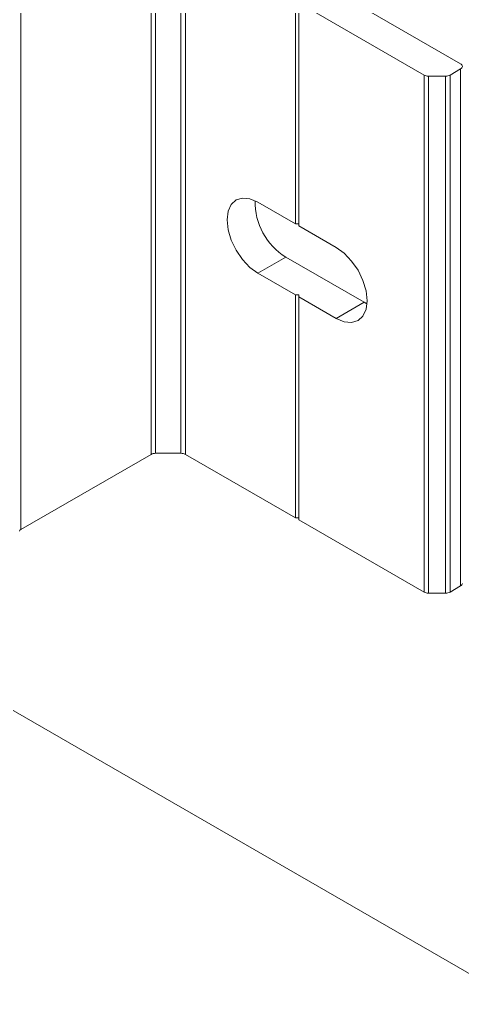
# Model space of a CAD drawing. Header units: millimetres. Extents: x 39 to 459, y 26 to 647.
# Drawn here: x 75.297 to 76.136, y 239.669 to 241.521 of the extents above; entities that cross this region are included whole.
import ezdxf

# ---------------------------------------------------------------- set-up
doc = ezdxf.new("R2010")
doc.units = ezdxf.units.MM
doc.layers.add('ANTET', color=7, linetype='Continuous')

# ---------------------------------------------------------------- blocks, each defined once
blk = doc.blocks.new('Griyaj Montajı')
at = {"color": 7, "linetype": 'Continuous', "lineweight": 15}
for p, q in [((11058.53700842536, 2133.45170020995), (11059.0871581932, 2133.134105509168)), ((11058.509530366, 2133.375795233032), (11058.509530366, 2132.395945733137)), ((11058.55745702258, 2133.37579486807), (11058.55745702258, 2132.395945368175)), ((11058.50104557319, 2133.373766404459), (11058.50104557319, 2132.393916904564)), ((11058.56594244759, 2133.373766404459), (11058.56594244759, 2132.393916904564)), ((11058.7742639938, 2133.253504935669), (11058.7742639938, 2132.830945030476)), ((11058.78062774646, 2133.249831219456), (11059.01788268271, 2133.11286686013)), ((11058.78062774646, 2133.249831219456), (11058.78062774646, 2132.827271314264)), ((11058.25405534714, 2133.231181981956), (11058.25405534714, 2132.251332482061)), ((11059.06733863768, 2133.11286686013), (11059.0871581932, 2133.124308445987)), ((11059.0871581932, 2133.124308445987), (11059.0871581932, 2132.144458946092)), ((11059.01788268271, 2133.11286686013), (11059.01788268271, 2132.133017360235)), ((11059.02636873992, 2133.110838031558), (11059.05885384488, 2133.110838031558)), ((11059.02636873992, 2133.110838031558), (11059.02636873992, 2132.130988531663)), ((11059.05885384488, 2133.110838031558), (11059.05885384488, 2132.130988531663)), ((11059.06733863768, 2133.11286686013), (11059.06733863768, 2132.133017360235)), ((11058.70319934959, 2132.871969776342), (11058.7742639938, 2132.830945030476)), ((11058.7742639938, 2132.830945030476), (11058.78062837866, 2132.830945395438)), ((11058.78062774646, 2132.827271314264), (11058.85169175847, 2132.78624693336)), ((11058.7562323076, 2132.76785536183), (11058.70319934959, 2132.737240086833)), ((11058.90472471648, 2132.682132518847), (11058.7562323076, 2132.76785536183)), ((11058.70319934959, 2132.737240086833), (11058.7742639938, 2132.696215340966)), ((11058.7742639938, 2132.696215340966), (11058.78062837866, 2132.696215705929)), ((11058.7742639938, 2132.696215340966), (11058.7742639938, 2132.273655435774)), ((11058.78062774646, 2132.692541624755), (11058.78062837866, 2132.696215705929)), ((11058.78062774646, 2132.692541624755), (11058.78062774646, 2132.269981719563)), ((11058.78062774646, 2132.692541624755), (11058.85169175847, 2132.651517243851)), ((11058.90472471648, 2132.682132518847), (11058.85169175847, 2132.651517243851)), ((11058.9098057298, 2132.679454827823), (11058.90472471648, 2132.682132518847)), ((11058.50104557319, 2132.393916904564), (11058.25405534714, 2132.251332482061)), ((11058.509530366, 2132.395945733137), (11058.55745702258, 2132.395945368175)), ((11058.56594244759, 2132.393916904564), (11058.7742639938, 2132.273655435774)), ((11058.78062837866, 2132.273655800736), (11058.7742639938, 2132.273655435774)), ((11058.78062774646, 2132.269981719563), (11059.01788268271, 2132.133017360235)), ((11059.06733863768, 2132.133017360235), (11059.0871581932, 2132.144458946092)), ((11059.02636873992, 2132.130988531663), (11059.05885384488, 2132.130988531663)), ((11057.95289040495, 2132.074168835785), (11062.10572201631, 2129.67679017619))]:
    blk.add_line(p, q, dxfattribs=at)
at = {"color": 7, "linetype": 'Continuous', "lineweight": 15, "flags": 128}
for points in [[(11058.70319934959, 2132.871969776342), (11058.68810108405, 2132.878390559997), (11058.67403141234, 2132.879783259531), (11058.66194938602, 2132.876051234055), (11058.65267876522, 2132.867451901509), (11058.64685112048, 2132.854569721676), (11058.6448634751, 2132.838280785061), (11058.64685112048, 2132.819698422034), (11058.65267876522, 2132.800087786798), (11058.66194938602, 2132.780783363223), (11058.67403141234, 2132.763103187163), (11058.68810108405, 2132.748251389522), (11058.70319934959, 2132.737240086833)], [(11058.85169175847, 2132.651517243851), (11058.86679065621, 2132.645096095233), (11058.88086032792, 2132.6437033957), (11058.89294172204, 2132.647434326049), (11058.90221297504, 2132.656034753722), (11058.90804061979, 2132.668916933554), (11058.91002826516, 2132.685204410079), (11058.90804061979, 2132.703788233197), (11058.90221297504, 2132.723398868432), (11058.89294172204, 2132.742702196881), (11058.88086032792, 2132.760383468067), (11058.86679065621, 2132.775235265708), (11058.85169175847, 2132.78624693336)]]:
    blk.add_lwpolyline(points, dxfattribs=at)
at = {"color": 7, "linetype": 'Continuous', "lineweight": 15}
for centre, radius, start, end in [((11059.08529910619, 2133.129206977578), 0.0052394480865362, 290.7827176165767, 69.21728238342324), ((11059.02602107748, 2133.128145739729), 0.0173111995926157, 241.9577126622824, 271.1507538636749), ((11059.05919983909, 2133.128147644793), 0.0173130708534999, 268.8548924510176, 298.0405029068967), ((11058.81997615048, 2132.871750869736), 0.1218915668441452, 178.6390427392644, 238.4693021410864), ((11058.50918560588, 2132.378630958768), 0.0173182063457106, 88.85931577794935, 118.0360795940939), ((11058.55780463596, 2132.378637242128), 0.0173116163976885, 61.96063410634635, 91.1505637425138), ((11058.2556089199, 2132.247900144353), 0.0037675629314557, 114.3528473302682, 174.3427800904961), ((11059.08466776354, 2132.14995569206), 0.0060346048842364, 294.3740181046971, 354.3074053388149), ((11059.02602107748, 2132.148296239834), 0.0173111995926398, 241.9577126622824, 271.1507538636749), ((11059.05919983909, 2132.148298144898), 0.0173130708528474, 268.8548924509573, 298.0405029076042)]:
    blk.add_arc(centre, radius, start, end, dxfattribs=at)

msp = doc.modelspace()

# ---------------------------------------------------------------- block references
at = {"layer": 'ANTET', "color": 0}
msp.add_blockref('Griyaj Montajı', (-10982.95474767074, -1891.697031655726), dxfattribs=at)

doc.saveas('drawing.dxf')
